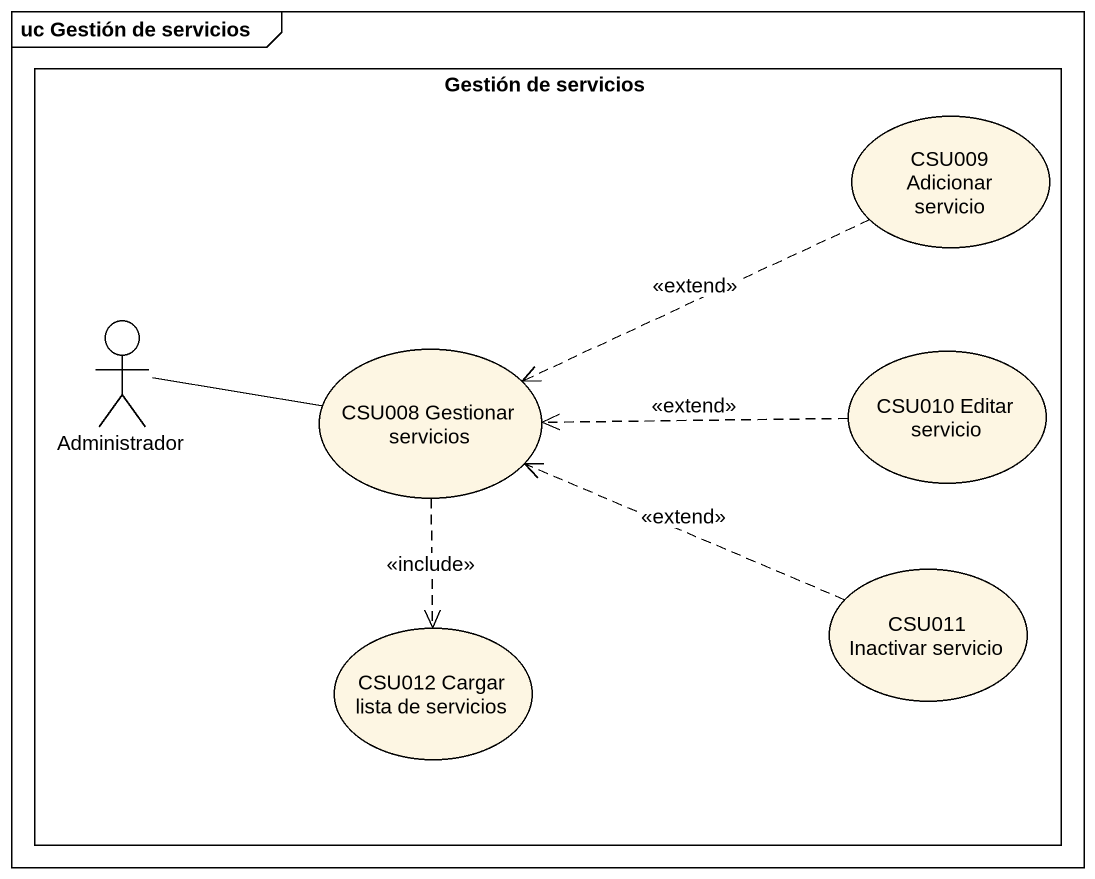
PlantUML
@startuml
mainframe uc Gestión de servicios
rectangle "Gestión de servicios" as Gestión_de_servicios {
  usecase "CSU009 Adicionar servicio" as CSU009_Adicionar_servicio
  actor Administrador
  usecase "CSU008 Gestionar servicios" as CSU008_Gestionar_servicios
  usecase "CSU010 Editar servicio" as CSU010_Editar_servicio
  usecase "CSU012 Cargar lista de servicios" as CSU012_Cargar_lista_de
  usecase "CSU011 Inactivar servicio" as CSU011_Inactivar_servicio
}
CSU009_Adicionar_servicio .left.> CSU008_Gestionar_servicios : <<extend>>
Administrador -right- CSU008_Gestionar_servicios
CSU008_Gestionar_servicios ..> CSU012_Cargar_lista_de : <<include>>
CSU010_Editar_servicio .left.> CSU008_Gestionar_servicios : <<extend>>
CSU011_Inactivar_servicio .left.> CSU008_Gestionar_servicios : <<extend>>
@enduml
